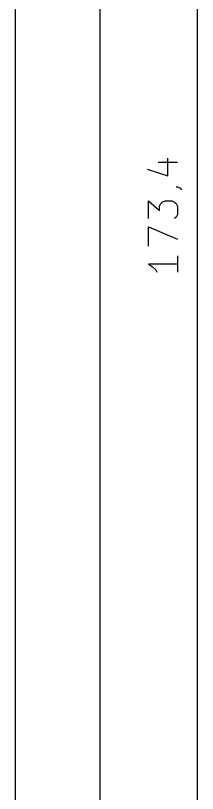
# Model space of a CAD drawing. Extents: x 24 to 504, y -400 to -22.
# Drawn here: x 168.37 to 174.67, y -261.5 to -234.6 of the extents above; entities that cross this region are included whole.
import ezdxf

# ---------------------------------------------------------------- set-up
doc = ezdxf.new("R2010")
doc.units = 0
doc.layers.add('BLACK', color=7, linetype='CONTINUOUS')

msp = doc.modelspace()

# ---------------------------------------------------------------- linework, layer by layer
at = {"layer": 'BLACK', "linetype": 'CONTINUOUS'}
for p, q in [((168.37, -275.25), (168.37, -154.8)), ((171.3, -283.8), (171.3, -154.8)), ((174.67, -328.25), (174.67, -154.8)), ((173.308152, -239.667857), (173.974819, -239.667857)), ((173.641485, -240.144047), (173.641485, -239.525)), ((172.9272, -239.905952), (173.641485, -240.144047)), ((173.9272, -240.524999), (173.974819, -240.524999)), ((173.974819, -240.524999), (174.070057, -240.572618)), ((174.070057, -240.572618), (174.117676, -240.620237)), ((172.974819, -241.620237), (172.974819, -241.00119)), ((172.974819, -241.00119), (173.355771, -241.334523)), ((173.451009, -241.048809), (173.546247, -241.00119)), ((173.546247, -241.00119), (173.784342, -241.00119)), ((173.784342, -241.00119), (173.87958, -241.048809)), ((173.355771, -241.191666), (173.40339, -241.096428)), ((173.355771, -241.334523), (173.355771, -241.191666)), ((173.40339, -241.096428), (173.451009, -241.048809)), ((173.87958, -241.048809), (173.9272, -241.096428)), ((173.9272, -241.096428), (173.974819, -241.191666)), ((173.974819, -241.191666), (173.974819, -241.47738)), ((173.9272, -241.572618), (173.87958, -241.620237)), ((173.974819, -241.47738), (173.9272, -241.572618)), ((172.974819, -242.572618), (172.974819, -241.905952)), ((172.974819, -241.905952), (173.974819, -242.334523)), ((173.974819, -242.905952), (173.974819, -243.47738)), ((173.974819, -243.191666), (172.974819, -243.191666)), ((172.974819, -243.191666), (173.117676, -243.286904)), ((173.117676, -243.286904), (173.212914, -243.382142)), ((173.212914, -243.382142), (173.260533, -243.47738))]:
    msp.add_line(p, q, dxfattribs=at)

doc.saveas('drawing.dxf')
